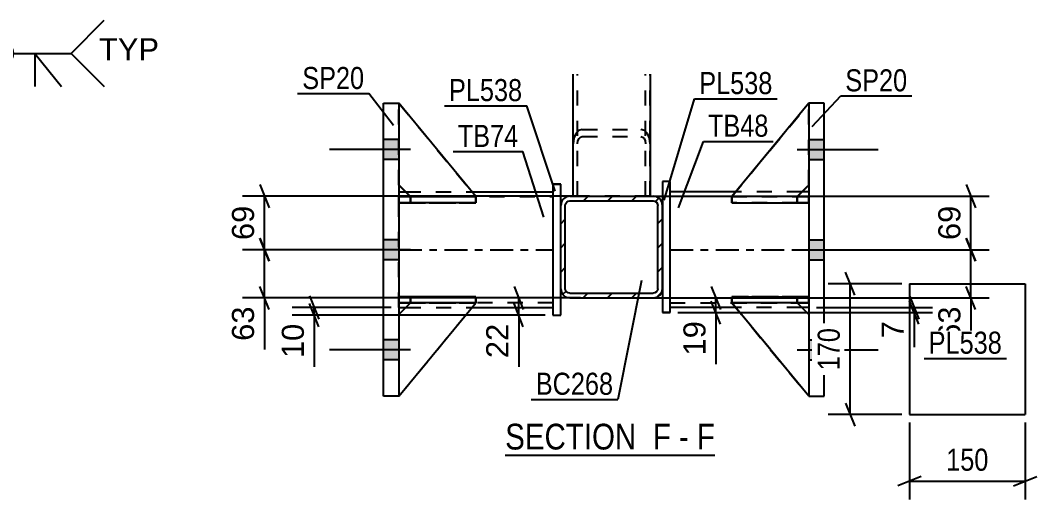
# Model space of a CAD drawing. Header units: millimetres. Extents: x 0 to 841, y 0 to 594.
# Drawn here: x 218.7 to 350.5, y 115.6 to 177.8 of the extents above; entities that cross this region are included whole.
import ezdxf

# ---------------------------------------------------------------- set-up
doc = ezdxf.new("R2010")
doc.units = ezdxf.units.MM
doc.linetypes.add('DXK_LINE_DOT2', pattern=[3.9198, 1.9599, -1.9599])
doc.linetypes.add('DXK_LINE_DOT3', pattern=[5.9187, 2.979, -0.9799, 0.9799, -0.9799])
doc.styles.add('Arial', font='ARIAL.TTF', dxfattribs={"height": 0.2})
doc.styles.add('Arial Narrow', font='ARIALN.TTF', dxfattribs={"height": 0.2})

# ---------------------------------------------------------------- blocks, each defined once
blk = doc.blocks.new('Unknown-317913800-15 - 5461')
at = {"color": 6, "linetype": 'Continuous'}
blk.add_line((281.59, 121.4), (308.81, 121.4), dxfattribs=at)
at = {"color": 0, "linetype": 'Continuous'}
for points in [[(299.7, 122.15), (299.7, 125.65), (281.59, 125.65), (281.59, 122.15)], [(303.09, 122.15), (303.09, 125.65), (300.75, 125.65), (300.75, 122.15)], [(305.42, 122.15), (305.42, 125.65), (304.14, 125.65), (304.14, 122.15)], [(308.81, 122.15), (308.81, 125.65), (306.47, 125.65), (306.47, 122.15)]]:
    blk.add_wipeout(points, dxfattribs=at)
at = {"color": 7, "linetype": 'Continuous', "style": 'Arial Narrow'}
for s, p in [('SECTION ', (281.59, 122.15)), ('F', (300.75, 122.15)), ('F', (306.47, 122.15)), ('-', (304.14, 122.15))]:
    blk.add_text(s, height=3.34, dxfattribs=at).set_placement(p)
blk = doc.blocks.new('Part-317913800-5653 - 5461')
at = {"color": 2, "linetype": 'Continuous'}
for p, q in [((311, 154.98), (310.99, 154.98)), ((310.99, 154.98), (310.99, 154.18)), ((320.99, 154.98), (312.24, 154.98)), ((320.99, 154.98), (320.99, 154.98)), ((320.99, 154.98), (320.99, 154.18)), ((310.99, 154.18), (320.99, 154.18))]:
    blk.add_line(p, q, dxfattribs=at)
at = {"color": 7, "linetype": 'DXK_LINE_DOT2'}
for p, q in [((312.24, 154.98), (311, 154.98)), ((319.49, 154.98), (311, 154.98)), ((319.49, 154.98), (320.99, 154.98)), ((319.49, 154.98), (319.49, 154.18)), ((320.99, 154.98), (320.99, 154.98)), ((310.99, 154.18), (319.49, 154.18)), ((319.49, 154.18), (320.99, 154.18))]:
    blk.add_line(p, q, dxfattribs=at)
blk = doc.blocks.new('Part-317913800-5508 - 5461')
at = {"color": 2, "linetype": 'Continuous'}
for p, q in [((302.99, 156.92), (301.99, 156.92)), ((301.99, 156.92), (301.99, 139.92)), ((302.99, 139.92), (302.99, 156.92)), ((301.99, 139.92), (302.99, 139.92))]:
    blk.add_line(p, q, dxfattribs=at)
at = {"color": 7, "linetype": 'DXK_LINE_DOT2'}
for p, q in [((302.99, 156.92), (301.99, 156.92)), ((302.99, 139.92), (301.99, 139.92))]:
    blk.add_line(p, q, dxfattribs=at)
blk = doc.blocks.new('Part-317913800-5493 - 5461')
at = {"color": 2, "linetype": 'Continuous'}
for p, q in [((267.79, 141.18), (267.79, 141.98)), ((277.79, 141.98), (267.79, 141.98)), ((277.79, 141.18), (267.79, 141.18)), ((267.79, 141.18), (267.79, 141.18)), ((277.79, 141.18), (277.79, 141.98))]:
    blk.add_line(p, q, dxfattribs=at)
at = {"color": 7, "linetype": 'DXK_LINE_DOT2'}
for p, q in [((269.29, 141.98), (267.79, 141.98)), ((267.79, 141.18), (269.29, 141.18)), ((269.29, 141.18), (269.29, 141.98)), ((277.79, 141.98), (269.29, 141.98)), ((269.29, 141.18), (277.79, 141.18))]:
    blk.add_line(p, q, dxfattribs=at)
blk = doc.blocks.new('Part-317913800-5494 - 5461')
at = {"color": 7, "linetype": 'DXK_LINE_DOT2'}
for p, q in [((267.79, 154.98), (269.29, 154.98)), ((277.56, 154.98), (267.79, 154.98)), ((267.79, 154.98), (267.79, 154.98)), ((267.79, 154.98), (267.79, 154.18)), ((267.79, 154.98), (267.79, 154.18)), ((269.29, 154.98), (277.79, 154.98)), ((269.29, 154.98), (269.29, 154.18)), ((277.79, 154.98), (277.79, 154.18)), ((269.29, 154.18), (267.79, 154.18)), ((267.79, 154.18), (277.79, 154.18)), ((267.79, 154.18), (267.79, 154.18)), ((277.79, 154.18), (269.29, 154.18))]:
    blk.add_line(p, q, dxfattribs=at)
blk = doc.blocks.new('Part-317913800-5495 - 5461')
at = {"color": 7, "linetype": 'DXK_LINE_DOT2'}
for p, q in [((267.79, 141.98), (269.29, 141.98)), ((277.79, 141.98), (267.79, 141.98)), ((267.79, 141.98), (267.79, 141.98)), ((267.79, 141.98), (267.79, 141.18)), ((267.79, 141.98), (267.79, 141.18)), ((269.29, 141.18), (267.79, 141.18)), ((267.79, 141.18), (277.79, 141.18)), ((267.79, 141.18), (267.79, 141.18)), ((269.29, 141.98), (277.79, 141.98)), ((269.29, 141.98), (269.29, 141.18)), ((277.79, 141.18), (269.29, 141.18)), ((277.79, 141.98), (277.79, 141.18))]:
    blk.add_line(p, q, dxfattribs=at)
blk = doc.blocks.new('Part-317913800-5496 - 5461')
at = {"color": 7, "linetype": 'DXK_LINE_DOT2'}
for p, q in [((267.79, 156.47), (267.79, 167.08)), ((267.79, 167.08), (277.79, 154.97)), ((267.79, 167.08), (277.79, 154.97)), ((269.29, 154.97), (267.79, 156.47)), ((269.29, 154.97), (267.79, 156.47)), ((277.79, 154.97), (269.29, 154.97)), ((269.29, 154.97), (269.29, 154.97)), ((269.29, 154.97), (277.79, 154.97)), ((277.79, 154.97), (277.79, 154.97))]:
    blk.add_line(p, q, dxfattribs=at)
blk = doc.blocks.new('Part-317913800-5497 - 5461')
at = {"color": 2, "linetype": 'Continuous'}
for p, q in [((267.79, 167.08), (267.79, 167.08)), ((267.79, 167.08), (267.79, 167.08)), ((277.79, 154.97), (267.79, 167.08)), ((269.28, 154.98), (267.79, 156.47)), ((276.54, 154.97), (277.79, 154.97)), ((277.79, 154.97), (277.79, 154.97))]:
    blk.add_line(p, q, dxfattribs=at)
at = {"color": 7, "linetype": 'DXK_LINE_DOT2'}
for p, q in [((267.79, 156.47), (267.79, 167.08)), ((267.79, 167.08), (277.79, 154.97)), ((269.29, 154.97), (267.79, 156.47)), ((269.29, 154.97), (269.28, 154.98)), ((277.79, 154.97), (269.29, 154.97)), ((269.29, 154.97), (269.29, 154.97)), ((269.29, 154.97), (276.54, 154.97))]:
    blk.add_line(p, q, dxfattribs=at)
blk = doc.blocks.new('Part-317913800-5647 - 5461')
at = {"color": 2, "linetype": 'Continuous'}
for p, q in [((269.29, 141.17), (267.79, 139.67)), ((267.79, 129.08), (277.79, 141.17)), ((277.79, 141.17), (269.29, 141.17)), ((269.29, 141.17), (269.29, 141.17)), ((277.79, 141.17), (277.79, 141.17))]:
    blk.add_line(p, q, dxfattribs=at)
at = {"color": 7, "linetype": 'DXK_LINE_DOT2'}
for p, q in [((267.79, 139.67), (269.29, 141.17)), ((267.79, 129.08), (277.79, 141.17)), ((269.29, 141.17), (277.79, 141.17)), ((267.79, 139.67), (267.79, 129.08))]:
    blk.add_line(p, q, dxfattribs=at)
blk = doc.blocks.new('Part-317913800-5514 - 5461')
at = {"color": 7, "linetype": 'DXK_LINE_DOT2'}
for p, q in [((310.99, 141.18), (310.99, 141.98)), ((310.99, 141.98), (319.49, 141.98)), ((320.99, 141.98), (310.99, 141.98)), ((319.49, 141.18), (310.99, 141.18)), ((310.99, 141.18), (320.99, 141.18)), ((319.49, 141.18), (319.49, 141.98)), ((319.49, 141.98), (320.99, 141.98)), ((320.99, 141.18), (319.49, 141.18)), ((320.99, 141.18), (320.99, 141.98)), ((320.99, 141.18), (320.99, 141.98)), ((320.99, 141.98), (320.99, 141.98)), ((320.99, 141.18), (320.99, 141.18))]:
    blk.add_line(p, q, dxfattribs=at)
blk = doc.blocks.new('Part-317913800-5519 - 5461')
at = {"color": 2, "linetype": 'Continuous'}
for p, q in [((290.39, 155.02), (290.39, 170.86)), ((300.39, 170.86), (300.39, 155.02))]:
    blk.add_line(p, q, dxfattribs=at)
at = {"color": 7, "linetype": 'DXK_LINE_DOT2'}
for p, q in [((290.99, 155.02), (290.99, 170.86)), ((299.79, 155.02), (299.79, 170.86)), ((290.39, 155.02), (300.39, 155.02)), ((300.39, 155.02), (290.39, 155.02)), ((290.39, 155.02), (290.39, 155.02)), ((300.39, 155.02), (300.39, 155.02))]:
    blk.add_line(p, q, dxfattribs=at)
blk = doc.blocks.new('Part-317913800-5520 - 5461')
at = {"color": 7, "linetype": 'DXK_LINE_DOT2'}
for p, q in [((290.39, 155.02), (290.39, 170.86)), ((290.99, 155.02), (290.99, 170.86)), ((299.79, 155.02), (299.79, 170.86)), ((300.39, 155.02), (300.39, 170.86)), ((291.13, 163.55), (290.74, 163.15)), ((291.59, 163.69), (291.13, 163.55)), ((291.59, 163.69), (299.19, 163.69)), ((299.65, 163.55), (299.19, 163.69)), ((300.04, 163.15), (299.65, 163.55)), ((290.48, 162.55), (290.39, 161.83)), ((290.74, 163.15), (290.48, 162.55)), ((291.03, 162.19), (291.17, 162.49)), ((291.17, 162.49), (291.36, 162.69)), ((291.36, 162.69), (291.59, 162.76)), ((291.59, 162.76), (299.19, 162.76)), ((299.19, 162.76), (299.42, 162.69)), ((299.42, 162.69), (299.61, 162.49)), ((299.61, 162.49), (299.74, 162.19)), ((300.3, 162.55), (300.04, 163.15)), ((300.39, 161.83), (300.3, 162.55)), ((290.99, 161.83), (291.03, 162.19)), ((299.74, 162.19), (299.79, 161.83)), ((290.39, 155.02), (300.39, 155.02))]:
    blk.add_line(p, q, dxfattribs=at)
blk = doc.blocks.new('Part-317913800-5527 - 5461')
at = {"color": 7, "linetype": 'DXK_LINE_DOT2'}
for p, q in [((320.99, 167.08), (310.99, 154.97)), ((310.99, 154.97), (320.99, 167.08)), ((320.99, 156.47), (320.99, 167.08)), ((319.49, 154.97), (320.99, 156.47)), ((319.49, 154.97), (320.99, 156.47)), ((310.99, 154.97), (319.49, 154.97)), ((310.99, 154.97), (310.99, 154.97)), ((319.49, 154.97), (310.99, 154.97)), ((319.49, 154.97), (319.49, 154.97))]:
    blk.add_line(p, q, dxfattribs=at)
blk = doc.blocks.new('Part-317913800-5528 - 5461')
at = {"color": 2, "linetype": 'Continuous'}
for p, q in [((320.99, 167.08), (310.99, 154.97)), ((320.99, 167.08), (320.99, 167.08)), ((320.99, 167.08), (320.99, 167.08)), ((319.5, 154.98), (320.99, 156.47)), ((312.24, 154.97), (310.99, 154.97)), ((310.99, 154.97), (310.99, 154.97))]:
    blk.add_line(p, q, dxfattribs=at)
at = {"color": 7, "linetype": 'DXK_LINE_DOT2'}
for p, q in [((320.99, 167.08), (310.99, 154.97)), ((320.99, 156.47), (320.99, 167.08)), ((319.49, 154.97), (320.99, 156.47)), ((319.49, 154.97), (310.99, 154.97)), ((319.49, 154.97), (312.24, 154.97)), ((319.49, 154.97), (319.5, 154.98)), ((319.49, 154.97), (319.49, 154.97))]:
    blk.add_line(p, q, dxfattribs=at)
blk = doc.blocks.new('Part-317913800-5529 - 5461')
at = {"color": 7, "linetype": 'DXK_LINE_DOT2'}
for p, q in [((310.99, 141.17), (319.49, 141.17)), ((320.99, 129.08), (310.99, 141.17)), ((310.99, 141.17), (310.99, 141.17)), ((319.49, 141.17), (310.99, 141.17)), ((310.99, 141.17), (320.99, 129.08)), ((319.49, 141.17), (320.99, 139.67)), ((319.49, 141.17), (319.49, 141.17)), ((320.99, 139.67), (319.49, 141.17)), ((320.99, 139.67), (320.99, 129.08))]:
    blk.add_line(p, q, dxfattribs=at)
blk = doc.blocks.new('Part-317913800-5530 - 5461')
at = {"color": 2, "linetype": 'Continuous'}
for p, q in [((310.99, 141.17), (310.99, 141.17)), ((319.49, 141.17), (310.99, 141.17)), ((320.99, 129.08), (310.99, 141.17)), ((319.49, 141.17), (319.49, 141.17)), ((319.49, 141.17), (320.99, 139.67))]:
    blk.add_line(p, q, dxfattribs=at)
at = {"color": 7, "linetype": 'DXK_LINE_DOT2'}
for p, q in [((310.99, 141.17), (319.49, 141.17)), ((320.99, 129.08), (310.99, 141.17)), ((319.49, 141.17), (320.99, 139.67)), ((320.99, 139.67), (320.99, 129.08))]:
    blk.add_line(p, q, dxfattribs=at)
blk = doc.blocks.new('Part-317913800-5535 - 5461')
at = {"color": 2, "linetype": 'Continuous'}
for p, q in [((311.49, 155.58), (302.99, 155.58)), ((320.99, 155.58), (320.1, 155.58)), ((311.48, 140.58), (302.99, 140.58)), ((320.99, 140.58), (320.08, 140.58))]:
    blk.add_line(p, q, dxfattribs=at)
at = {"color": 7, "linetype": 'DXK_LINE_DOT2'}
for p, q in [((302.99, 140.58), (302.99, 155.58)), ((320.99, 154.98), (302.99, 154.98)), ((320.1, 155.58), (311.49, 155.58)), ((320.99, 155.58), (320.99, 140.58)), ((302.99, 141.18), (320.99, 141.18)), ((320.08, 140.58), (311.48, 140.58))]:
    blk.add_line(p, q, dxfattribs=at)
at = {"color": 7, "linetype": 'DXK_LINE_DOT3'}
blk.add_line((302.99, 148.08), (320.99, 148.08), dxfattribs=at)
blk = doc.blocks.new('Part-317913800-5536 - 5461')
at = {"color": 2, "linetype": 'Continuous'}
for p, q in [((267.79, 154.18), (267.79, 154.98)), ((267.79, 154.98), (276.54, 154.98)), ((277.79, 154.98), (277.78, 154.98)), ((277.79, 154.18), (277.79, 154.98)), ((277.79, 154.18), (267.79, 154.18)), ((267.79, 154.18), (267.79, 154.18))]:
    blk.add_line(p, q, dxfattribs=at)
at = {"color": 7, "linetype": 'DXK_LINE_DOT2'}
for p, q in [((269.29, 154.98), (267.79, 154.98)), ((269.29, 154.18), (269.29, 154.98)), ((269.29, 154.98), (277.78, 154.98)), ((267.79, 154.18), (269.29, 154.18)), ((269.29, 154.18), (277.79, 154.18))]:
    blk.add_line(p, q, dxfattribs=at)
blk = doc.blocks.new('Bolt-317913800-5544 - 5461')
at = {"linetype": 'Continuous'}
for points in [[(267.79, 159.78), (267.79, 162.38), (265.79, 162.38), (265.79, 159.78)], [(267.79, 159.78), (267.79, 162.38), (265.79, 162.38), (265.79, 159.78)], [(267.79, 159.78), (267.79, 162.38), (265.79, 162.38), (265.79, 159.78)], [(267.79, 146.78), (267.79, 149.38), (265.79, 149.38), (265.79, 146.78)], [(267.79, 146.78), (267.79, 149.38), (265.79, 149.38), (265.79, 146.78)], [(267.79, 133.78), (267.79, 136.38), (265.79, 136.38), (265.79, 133.78)], [(267.79, 133.78), (267.79, 136.38), (265.79, 136.38), (265.79, 133.78)], [(267.79, 133.78), (267.79, 136.38), (265.79, 136.38), (265.79, 133.78)]]:
    blk.add_hatch(color=1, dxfattribs=at).paths.add_polyline_path(points)
at = {"color": 1, "linetype": 'Continuous'}
for p, q in [((267.79, 162.38), (265.79, 162.38)), ((267.79, 162.38), (265.79, 162.38)), ((267.79, 162.38), (265.79, 162.38)), ((269.29, 161.08), (258.79, 161.08)), ((269.29, 161.08), (258.79, 161.08)), ((269.29, 161.08), (258.79, 161.08)), ((267.79, 159.78), (265.79, 159.78)), ((267.79, 159.78), (265.79, 159.78)), ((267.79, 159.78), (265.79, 159.78)), ((267.79, 149.38), (265.79, 149.38)), ((267.79, 149.38), (265.79, 149.38)), ((269.29, 148.08), (258.79, 148.08)), ((269.29, 148.08), (258.79, 148.08)), ((267.79, 146.78), (265.79, 146.78)), ((267.79, 146.78), (265.79, 146.78)), ((267.79, 136.38), (265.79, 136.38)), ((267.79, 136.38), (265.79, 136.38)), ((267.79, 136.38), (265.79, 136.38)), ((269.29, 135.08), (258.79, 135.08)), ((269.29, 135.08), (258.79, 135.08)), ((269.29, 135.08), (258.79, 135.08)), ((267.79, 133.78), (265.79, 133.78)), ((267.79, 133.78), (265.79, 133.78)), ((267.79, 133.78), (265.79, 133.78))]:
    blk.add_line(p, q, dxfattribs=at)
blk = doc.blocks.new('Bolt-317913800-5545 - 5461')
at = {"linetype": 'Continuous'}
for points in [[(322.99, 159.78), (322.99, 162.38), (320.99, 162.38), (320.99, 159.78)], [(322.99, 159.78), (322.99, 162.38), (320.99, 162.38), (320.99, 159.78)], [(322.99, 159.78), (322.99, 162.38), (320.99, 162.38), (320.99, 159.78)], [(322.99, 146.78), (322.99, 149.38), (320.99, 149.38), (320.99, 146.78)], [(322.99, 146.78), (322.99, 149.38), (320.99, 149.38), (320.99, 146.78)], [(322.99, 133.78), (322.99, 136.38), (320.99, 136.38), (320.99, 133.78)], [(322.99, 133.78), (322.99, 136.38), (320.99, 136.38), (320.99, 133.78)], [(322.99, 133.78), (322.99, 136.38), (320.99, 136.38), (320.99, 133.78)]]:
    blk.add_hatch(color=1, dxfattribs=at).paths.add_polyline_path(points)
at = {"color": 1, "linetype": 'Continuous'}
for p, q in [((320.99, 162.38), (322.99, 162.38)), ((320.99, 162.38), (322.99, 162.38)), ((320.99, 162.38), (322.99, 162.38)), ((319.49, 161.08), (329.99, 161.08)), ((319.49, 161.08), (329.99, 161.08)), ((319.49, 161.08), (329.99, 161.08)), ((320.99, 159.78), (322.99, 159.78)), ((320.99, 159.78), (322.99, 159.78)), ((320.99, 159.78), (322.99, 159.78)), ((320.99, 149.38), (322.99, 149.38)), ((320.99, 149.38), (322.99, 149.38)), ((319.49, 148.08), (329.99, 148.08)), ((319.49, 148.08), (329.99, 148.08)), ((320.99, 146.78), (322.99, 146.78)), ((320.99, 146.78), (322.99, 146.78)), ((320.99, 136.38), (322.99, 136.38)), ((320.99, 136.38), (322.99, 136.38)), ((320.99, 136.38), (322.99, 136.38)), ((319.49, 135.08), (329.99, 135.08)), ((319.49, 135.08), (329.99, 135.08)), ((319.49, 135.08), (329.99, 135.08)), ((320.99, 133.78), (322.99, 133.78)), ((320.99, 133.78), (322.99, 133.78)), ((320.99, 133.78), (322.99, 133.78))]:
    blk.add_line(p, q, dxfattribs=at)
blk = doc.blocks.new('Part-317913800-5562 - 5461')
at = {"color": 2, "linetype": 'Continuous'}
for p, q in [((288.79, 156.58), (287.79, 156.58)), ((287.79, 156.58), (287.79, 139.58)), ((288.79, 153.82), (288.79, 156.58)), ((288.79, 139.58), (288.79, 143.02)), ((287.79, 139.58), (288.79, 139.58))]:
    blk.add_line(p, q, dxfattribs=at)
at = {"color": 7, "linetype": 'DXK_LINE_DOT2'}
for p, q in [((287.79, 156.58), (288.79, 156.58)), ((288.79, 143.02), (288.79, 153.82)), ((287.79, 139.58), (288.79, 139.58))]:
    blk.add_line(p, q, dxfattribs=at)
blk = doc.blocks.new('Part-317913800-5567 - 5461')
at = {"linetype": 'Continuous'}
h = blk.add_hatch(dxfattribs=at)
h.set_pattern_fill('', scale=0.7, style=0, pattern_type=0)
h.set_pattern_definition([(45, (301.2485, 141.9112), (-1.57154, 1.57154), [])])
h.paths.add_polyline_path([(300.79, 141.82), (301.25, 141.91), (301.64, 142.17), (301.9, 142.56), (301.99, 143.02), (301.99, 153.82), (301.9, 154.28), (301.64, 154.67), (301.25, 154.93), (300.79, 155.02), (289.99, 155.02), (289.53, 154.93), (289.14, 154.67), (288.88, 154.28), (288.79, 153.82), (288.79, 143.02), (288.88, 142.56), (289.14, 142.17), (289.53, 141.91), (289.99, 141.82)])
h.paths.add_polyline_path([(289.99, 142.42), (289.76, 142.47), (289.57, 142.6), (289.43, 142.79), (289.39, 143.02), (289.39, 153.82), (289.43, 154.05), (289.57, 154.24), (289.76, 154.37), (289.99, 154.42), (300.79, 154.42), (301.02, 154.37), (301.21, 154.24), (301.34, 154.05), (301.39, 153.82), (301.39, 143.02), (301.34, 142.79), (301.21, 142.6), (301.02, 142.47), (300.79, 142.42)])
at = {"color": 2, "linetype": 'Continuous'}
for p, q in [((289.99, 155.02), (289.53, 154.93)), ((289.57, 154.24), (289.76, 154.37)), ((289.76, 154.37), (289.99, 154.42)), ((289.99, 155.02), (289.99, 155.02)), ((289.99, 155.02), (300.79, 155.02)), ((289.99, 154.42), (289.99, 154.42)), ((289.99, 154.42), (300.79, 154.42)), ((300.79, 155.02), (300.79, 155.02)), ((301.25, 154.93), (300.79, 155.02)), ((300.79, 154.42), (300.79, 154.42)), ((300.79, 154.42), (301.02, 154.37)), ((301.02, 154.37), (301.21, 154.24)), ((288.88, 154.28), (288.79, 153.82)), ((288.79, 153.82), (288.79, 153.82)), ((288.79, 143.02), (288.79, 153.82)), ((289.39, 153.82), (289.43, 154.05)), ((289.39, 153.82), (289.39, 153.82)), ((289.39, 143.02), (289.39, 153.82)), ((289.43, 154.05), (289.57, 154.24)), ((301.21, 154.24), (301.34, 154.05)), ((301.34, 154.05), (301.39, 153.82)), ((301.39, 153.82), (301.39, 153.82)), ((301.39, 143.02), (301.39, 153.82)), ((301.99, 153.82), (301.9, 154.28)), ((301.99, 153.82), (301.99, 153.82)), ((301.99, 143.02), (301.99, 153.82)), ((288.79, 143.02), (288.79, 143.02)), ((288.79, 143.02), (288.88, 142.56)), ((289.39, 143.02), (289.39, 143.02)), ((289.43, 142.79), (289.39, 143.02)), ((289.57, 142.6), (289.43, 142.79)), ((289.76, 142.47), (289.57, 142.6)), ((289.99, 142.42), (289.76, 142.47)), ((289.99, 142.42), (289.99, 142.42)), ((289.99, 142.42), (300.79, 142.42)), ((301.02, 142.47), (300.79, 142.42)), ((300.79, 142.42), (300.79, 142.42)), ((301.21, 142.6), (301.02, 142.47)), ((301.34, 142.79), (301.21, 142.6)), ((301.39, 143.02), (301.34, 142.79)), ((301.39, 143.02), (301.39, 143.02)), ((301.9, 142.56), (301.99, 143.02)), ((301.99, 143.02), (301.99, 143.02)), ((289.53, 141.91), (289.99, 141.82)), ((289.99, 141.82), (289.99, 141.82)), ((289.99, 141.82), (300.79, 141.82)), ((300.79, 141.82), (301.25, 141.91)), ((300.79, 141.82), (300.79, 141.82))]:
    blk.add_line(p, q, dxfattribs=at)
for centre, start, end in [((289.99, 153.82), 112.5, 157.5), ((300.79, 153.82), 22.5, 67.5), ((289.99, 143.02), 202.5, 247.5), ((300.79, 143.02), 292.5, 337.5)]:
    blk.add_arc(centre, 1.2, start, end, dxfattribs=at)
blk = doc.blocks.new('Part-317913800-5628 - 5461')
at = {"color": 2, "linetype": 'Continuous'}
for p, q in [((265.79, 129.08), (265.79, 167.08)), ((265.79, 167.08), (267.79, 167.08)), ((267.79, 167.08), (267.79, 129.08)), ((267.79, 129.08), (265.79, 129.08))]:
    blk.add_line(p, q, dxfattribs=at)
blk = doc.blocks.new('Part-317913800-5633 - 5461')
at = {"color": 2, "linetype": 'Continuous'}
for p, q in [((320.99, 167.08), (320.99, 129.08)), ((322.99, 167.08), (320.99, 167.08)), ((322.99, 129.08), (322.99, 167.08)), ((320.99, 129.08), (322.99, 129.08))]:
    blk.add_line(p, q, dxfattribs=at)
blk = doc.blocks.new('Part-317913800-5634 - 5461')
at = {"color": 7, "linetype": 'DXK_LINE_DOT2'}
for p, q in [((269.29, 141.17), (267.79, 139.67)), ((267.79, 129.08), (277.79, 141.17)), ((267.79, 139.67), (269.29, 141.17)), ((267.79, 129.08), (277.79, 141.17)), ((277.79, 141.17), (269.29, 141.17)), ((269.29, 141.17), (269.29, 141.17)), ((269.29, 141.17), (277.79, 141.17)), ((277.79, 141.17), (277.79, 141.17)), ((267.79, 139.67), (267.79, 129.08))]:
    blk.add_line(p, q, dxfattribs=at)
blk = doc.blocks.new('Part-317913800-5652 - 5461')
at = {"color": 2, "linetype": 'Continuous'}
for p, q in [((267.79, 155.58), (268.68, 155.58)), ((277.29, 155.58), (287.79, 155.58)), ((267.79, 140.58), (268.7, 140.58)), ((277.3, 140.58), (287.79, 140.58))]:
    blk.add_line(p, q, dxfattribs=at)
at = {"color": 7, "linetype": 'DXK_LINE_DOT2'}
for p, q in [((267.79, 140.58), (267.79, 155.58)), ((267.79, 154.98), (287.79, 154.98)), ((268.68, 155.58), (277.29, 155.58)), ((287.79, 155.58), (287.79, 140.58)), ((287.79, 141.18), (267.79, 141.18)), ((268.7, 140.58), (277.3, 140.58))]:
    blk.add_line(p, q, dxfattribs=at)
at = {"color": 7, "linetype": 'DXK_LINE_DOT3'}
blk.add_line((267.79, 148.08), (287.79, 148.08), dxfattribs=at)
blk = doc.blocks.new('Part-317913800-5654 - 5461')
at = {"color": 2, "linetype": 'Continuous'}
for p, q in [((310.99, 141.98), (320.99, 141.98)), ((310.99, 141.98), (310.99, 141.18)), ((320.99, 141.18), (310.99, 141.18)), ((320.99, 141.98), (320.99, 141.98)), ((320.99, 141.18), (320.99, 141.98))]:
    blk.add_line(p, q, dxfattribs=at)
at = {"color": 7, "linetype": 'DXK_LINE_DOT2'}
for p, q in [((319.49, 141.98), (310.99, 141.98)), ((310.99, 141.18), (319.49, 141.18)), ((320.99, 141.98), (319.49, 141.98)), ((319.49, 141.98), (319.49, 141.18)), ((319.49, 141.18), (320.99, 141.18)), ((320.99, 141.98), (320.99, 141.98))]:
    blk.add_line(p, q, dxfattribs=at)
blk = doc.blocks.new('Part-317913800-5655 - 5461')
at = {"color": 7, "linetype": 'DXK_LINE_DOT2'}
for p, q in [((310.99, 154.18), (310.99, 154.98)), ((310.99, 154.98), (319.49, 154.98)), ((320.99, 154.98), (310.99, 154.98)), ((319.49, 154.18), (319.49, 154.98)), ((319.49, 154.98), (320.99, 154.98)), ((320.99, 154.18), (320.99, 154.98)), ((320.99, 154.18), (320.99, 154.98)), ((320.99, 154.98), (320.99, 154.98)), ((319.49, 154.18), (310.99, 154.18)), ((310.99, 154.18), (320.99, 154.18)), ((320.99, 154.18), (319.49, 154.18)), ((320.99, 154.18), (320.99, 154.18))]:
    blk.add_line(p, q, dxfattribs=at)
blk = doc.blocks.new('Part-317913800-6269 - 6265')
at = {"color": 2, "linetype": 'Continuous'}
for p, q in [((334.05, 143.67), (334.05, 126.67)), ((334.05, 143.67), (349.05, 143.67)), ((349.05, 143.67), (349.05, 126.67)), ((334.05, 126.67), (349.05, 126.67))]:
    blk.add_line(p, q, dxfattribs=at)
blk = doc.blocks.new('StraightDimension-317913800-5705 - 5461')
at = {"color": 7, "linetype": 'Continuous'}
for p, q in [((249.75, 156.52), (250.95, 153.52)), ((290.63, 155.02), (247.5, 155.02)), ((250.35, 148.08), (250.35, 155.02)), ((250.95, 146.58), (249.75, 149.58)), ((264.79, 148.08), (247.5, 148.08))]:
    blk.add_line(p, q, dxfattribs=at)
at = {"color": 0}
blk.add_wipeout([(249.6, 154.37), (245.4, 154.37), (245.4, 148.73), (249.6, 148.73)], dxfattribs=at)
at = {"color": 3, "style": 'Arial'}
blk.add_text('69', height=2.865, rotation=90.0002, dxfattribs=at).set_placement((249, 149.33))
blk = doc.blocks.new('StraightDimension-317913800-5692 - 5461')
at = {"color": 7, "linetype": 'Continuous'}
for p, q in [((249.75, 149.58), (250.95, 146.58)), ((264.79, 148.08), (247.5, 148.08)), ((250.35, 141.82), (250.35, 148.08)), ((250.95, 140.32), (249.75, 143.32)), ((290.13, 141.82), (247.5, 141.82)), ((250.35, 141.82), (250.35, 135.12)), ((250.35, 141.82), (250.35, 135.12))]:
    blk.add_line(p, q, dxfattribs=at)
at = {"color": 0}
blk.add_wipeout([(249.6, 141.29), (245.4, 141.29), (245.4, 135.65), (249.6, 135.65)], dxfattribs=at)
at = {"color": 3, "style": 'Arial'}
blk.add_text('63', height=2.865, rotation=90.0002, dxfattribs=at).set_placement((249, 136.25))
blk = doc.blocks.new('StraightDimension-317913800-5753 - 5461')
at = {"color": 7, "linetype": 'Continuous'}
for p, q in [((308.33, 143.32), (309.53, 140.32)), ((300.41, 141.82), (311.33, 141.82)), ((309.53, 138.42), (308.33, 141.42)), ((308.93, 139.92), (308.93, 141.82)), ((303.99, 139.92), (311.33, 139.92)), ((308.93, 139.92), (308.93, 133.22)), ((308.93, 139.92), (308.93, 133.22))]:
    blk.add_line(p, q, dxfattribs=at)
at = {"color": 0}
blk.add_wipeout([(308.18, 139.39), (303.98, 139.39), (303.98, 133.75), (308.18, 133.75)], dxfattribs=at)
at = {"color": 3, "style": 'Arial'}
blk.add_text('19', height=2.865, rotation=90.0002, dxfattribs=at).set_placement((307.58, 134.35))
blk = doc.blocks.new('StraightDimension-317913800-5720 - 5461')
at = {"color": 7, "linetype": 'Continuous'}
for p, q in [((282.74, 143.32), (283.94, 140.32)), ((291.38, 141.82), (280.49, 141.82)), ((283.34, 139.58), (283.34, 141.82)), ((283.94, 138.08), (282.74, 141.08)), ((286.79, 139.58), (280.49, 139.58)), ((283.34, 139.58), (283.34, 132.88)), ((283.34, 139.58), (283.34, 132.88))]:
    blk.add_line(p, q, dxfattribs=at)
at = {"color": 0}
blk.add_wipeout([(282.59, 139.06), (278.39, 139.06), (278.39, 133.41), (282.59, 133.41)], dxfattribs=at)
at = {"color": 3, "style": 'Arial'}
blk.add_text('22', height=2.865, rotation=90.0002, dxfattribs=at).set_placement((281.99, 134.01))
blk = doc.blocks.new('StraightDimension-317913800-5664 - 5461')
at = {"color": 7, "linetype": 'Continuous'}
for p, q in [((341.4, 149.58), (342.6, 146.58)), ((323.99, 148.08), (344.4, 148.08)), ((342, 141.82), (342, 148.08)), ((342.6, 140.32), (341.4, 143.32)), ((301, 141.82), (344.4, 141.82)), ((342, 141.82), (342, 135.12)), ((342, 141.82), (342, 135.12))]:
    blk.add_line(p, q, dxfattribs=at)
at = {"color": 0}
blk.add_wipeout([(341.25, 141.29), (337.05, 141.29), (337.05, 135.65), (341.25, 135.65)], dxfattribs=at)
at = {"color": 3, "style": 'Arial'}
blk.add_text('63', height=2.865, rotation=90.0002, dxfattribs=at).set_placement((340.65, 136.25))
blk = doc.blocks.new('StraightDimension-317913800-5731 - 5461')
at = {"color": 7, "linetype": 'Continuous'}
for p, q in [((256.22, 142.08), (257.42, 139.08)), ((266.79, 140.58), (253.97, 140.58)), ((257.42, 138.08), (256.22, 141.08)), ((256.82, 139.58), (256.82, 140.58)), ((286.79, 139.58), (253.97, 139.58)), ((256.82, 139.58), (256.82, 132.88)), ((256.82, 139.58), (256.82, 132.88))]:
    blk.add_line(p, q, dxfattribs=at)
at = {"color": 0}
blk.add_wipeout([(256.07, 139.06), (251.87, 139.06), (251.87, 133.41), (256.07, 133.41)], dxfattribs=at)
at = {"color": 3, "style": 'Arial'}
blk.add_text('10', height=2.865, rotation=90.0002, dxfattribs=at).set_placement((255.47, 134.01))
blk = doc.blocks.new('StraightDimension-317913800-5677 - 5461')
at = {"color": 7, "linetype": 'Continuous'}
for p, q in [((341.4, 156.52), (342.6, 153.52)), ((300.08, 155.02), (344.4, 155.02)), ((342, 148.08), (342, 155.02)), ((342.6, 146.58), (341.4, 149.58)), ((323.99, 148.08), (344.4, 148.08))]:
    blk.add_line(p, q, dxfattribs=at)
at = {"color": 0}
blk.add_wipeout([(341.25, 154.37), (337.05, 154.37), (337.05, 148.73), (341.25, 148.73)], dxfattribs=at)
at = {"color": 3, "style": 'Arial'}
blk.add_text('69', height=2.865, rotation=90.0002, dxfattribs=at).set_placement((340.65, 149.33))
blk = doc.blocks.new('StraightDimension-317913800-5742 - 5461')
at = {"color": 7, "linetype": 'Continuous'}
for p, q in [((334.05, 142.08), (335.25, 139.08)), ((335.25, 138.42), (334.05, 141.42)), ((303.99, 139.92), (337.05, 139.92)), ((321.99, 140.58), (337.05, 140.58)), ((334.65, 139.92), (334.65, 140.58)), ((334.65, 139.92), (334.65, 135.44)), ((334.65, 139.92), (334.65, 135.44))]:
    blk.add_line(p, q, dxfattribs=at)
at = {"color": 0}
blk.add_wipeout([(333.9, 139.39), (329.7, 139.39), (329.7, 135.97), (333.9, 135.97)], dxfattribs=at)
at = {"color": 3, "style": 'Arial'}
blk.add_text('7', height=2.87, rotation=90.0002, dxfattribs=at).set_placement((333.3, 136.57))
blk = doc.blocks.new('StraightDimension-317913800-6271 - 6265')
at = {"color": 7, "linetype": 'Continuous'}
for p, q in [((326.95, 142.17), (325.75, 145.17)), ((333.05, 143.67), (323.5, 143.67)), ((326.35, 126.67), (326.35, 143.67)), ((325.75, 128.17), (326.95, 125.17)), ((333.05, 126.67), (323.5, 126.67))]:
    blk.add_line(p, q, dxfattribs=at)
at = {"color": 0}
blk.add_wipeout([(325.6, 138.51), (321.4, 138.51), (321.4, 131.83), (325.6, 131.83)], dxfattribs=at)
at = {"color": 3, "style": 'Arial Narrow'}
blk.add_text('170', height=2.863, rotation=90.0002, dxfattribs=at).set_placement((325, 132.43))
blk = doc.blocks.new('StraightDimension-317913800-6282 - 6265')
at = {"color": 7, "linetype": 'Continuous'}
for p, q in [((334.05, 125.67), (334.05, 115.64)), ((349.05, 125.67), (349.05, 115.64)), ((335.55, 118.64), (332.55, 117.44)), ((334.05, 118.04), (349.05, 118.04)), ((347.55, 117.44), (350.55, 118.64))]:
    blk.add_line(p, q, dxfattribs=at)
at = {"color": 0}
blk.add_wipeout([(344.89, 118.79), (344.89, 122.99), (338.21, 122.99), (338.21, 118.79)], dxfattribs=at)
at = {"color": 3, "style": 'Arial Narrow'}
blk.add_text('150', height=2.863, dxfattribs=at).set_placement((338.81, 119.39))
blk = doc.blocks.new('WeldMark-317913800-20632 - 20288')
at = {"linetype": 'Continuous'}
blk.add_hatch(color=30, dxfattribs=at).paths.add_polyline_path([(207.87, 158.5), (205.65, 156.34), (206.59, 159.29)])
at = {"color": 30, "linetype": 'Continuous'}
for p, q in [((205.65, 156.34), (216.29, 173.56)), ((216.29, 173.56), (225.29, 173.56))]:
    blk.add_line(p, q, dxfattribs=at)
at = {"color": 3, "linetype": 'Continuous'}
for q in [(224, 169.27), (220.57, 169.27)]:
    blk.add_line((220.57, 173.56), q, dxfattribs=at)
for start, end in [(90, 270), (270, 90)]:
    blk.add_arc((216.29, 173.56), 1.5, start, end, dxfattribs=at)
at = {"color": 0, "linetype": 'Continuous'}
blk.add_wipeout([(236.66, 172.66), (236.66, 175.66), (228.89, 175.66), (228.89, 172.66)], dxfattribs=at)
blk.add_wipeout([(236.66, 172.66), (236.66, 175.66), (228.89, 175.66), (228.89, 172.66)], dxfattribs=at)
at = {"color": 3, "linetype": 'Continuous'}
for q in [(229.57, 177.85), (229.57, 169.27)]:
    blk.add_line((225.29, 173.56), q, dxfattribs=at)
at = {"color": 3, "linetype": 'Continuous', "style": 'Arial'}
blk.add_text('TYP', height=2.865, dxfattribs=at).set_placement((228.89, 172.66))
blk = doc.blocks.new('Mark-317913800-5558 - 5461')
at = {"color": 0}
blk.add_wipeout([(283.81, 167.36), (283.81, 170.36), (274.3, 170.36), (274.3, 167.36)], dxfattribs=at)
blk.add_wipeout([(283.81, 167.36), (283.81, 170.36), (274.3, 170.36), (274.3, 167.36)], dxfattribs=at)
at = {"color": 30, "linetype": 'Continuous'}
for p in [(273.7, 166.76), (288.09, 155.67)]:
    blk.add_line(p, (284.41, 166.76), dxfattribs=at)
at = {"color": 3, "style": 'Arial Narrow'}
blk.add_text('PL538', height=2.863, dxfattribs=at).set_placement((274.3, 167.36))
blk = doc.blocks.new('Mark-317913800-5504 - 5461')
at = {"color": 0}
blk.add_wipeout([(316.27, 168.27), (316.27, 171.27), (306.77, 171.27), (306.77, 168.27)], dxfattribs=at)
blk.add_wipeout([(316.27, 168.27), (316.27, 171.27), (306.77, 171.27), (306.77, 168.27)], dxfattribs=at)
at = {"color": 30, "linetype": 'Continuous'}
for p, q in [((302.2, 154.52), (306.17, 167.67)), ((306.17, 167.67), (316.87, 167.67))]:
    blk.add_line(p, q, dxfattribs=at)
at = {"color": 3, "style": 'Arial Narrow'}
blk.add_text('PL538', height=2.863, dxfattribs=at).set_placement((306.77, 168.27))
blk = doc.blocks.new('Mark-317913800-5624 - 5461')
at = {"color": 0}
blk.add_wipeout([(263.3, 168.93), (263.3, 171.93), (255.26, 171.93), (255.26, 168.93)], dxfattribs=at)
blk.add_wipeout([(263.3, 168.93), (263.3, 171.93), (255.26, 171.93), (255.26, 168.93)], dxfattribs=at)
at = {"color": 30, "linetype": 'Continuous'}
for p in [(254.66, 168.33), (267.08, 164.18)]:
    blk.add_line(p, (263.9, 168.33), dxfattribs=at)
at = {"color": 3, "style": 'Arial Narrow'}
blk.add_text('SP20', height=2.863, dxfattribs=at).set_placement((255.26, 168.93))
blk = doc.blocks.new('Mark-317913800-5531 - 5461')
at = {"color": 0}
blk.add_wipeout([(315.75, 162.74), (315.75, 165.74), (307.9, 165.74), (307.9, 162.74)], dxfattribs=at)
blk.add_wipeout([(315.75, 162.74), (315.75, 165.74), (307.9, 165.74), (307.9, 162.74)], dxfattribs=at)
at = {"color": 30, "linetype": 'Continuous'}
for p, q in [((304.07, 153.51), (307.3, 162.14)), ((307.3, 162.14), (316.35, 162.14))]:
    blk.add_line(p, q, dxfattribs=at)
at = {"color": 3, "style": 'Arial Narrow'}
blk.add_text('TB48', height=2.863, dxfattribs=at).set_placement((307.9, 162.74))
blk = doc.blocks.new('Mark-317913800-5563 - 5461')
at = {"color": 0}
blk.add_wipeout([(295.61, 129.25), (295.61, 132.25), (285.56, 132.25), (285.56, 129.25)], dxfattribs=at)
blk.add_wipeout([(295.61, 129.25), (295.61, 132.25), (285.56, 132.25), (285.56, 129.25)], dxfattribs=at)
at = {"color": 30, "linetype": 'Continuous'}
for p in [(299.28, 144.09), (284.96, 128.65)]:
    blk.add_line(p, (296.21, 128.65), dxfattribs=at)
at = {"color": 3, "style": 'Arial Narrow'}
blk.add_text('BC268', height=2.863, dxfattribs=at).set_placement((285.56, 129.25))
blk = doc.blocks.new('Mark-317913800-5629 - 5461')
at = {"color": 0}
blk.add_wipeout([(333.76, 168.63), (333.76, 171.63), (325.72, 171.63), (325.72, 168.63)], dxfattribs=at)
blk.add_wipeout([(333.76, 168.63), (333.76, 171.63), (325.72, 171.63), (325.72, 168.63)], dxfattribs=at)
at = {"color": 30, "linetype": 'Continuous'}
for p, q in [((321.42, 164.05), (325.12, 168.03)), ((325.12, 168.03), (334.36, 168.03))]:
    blk.add_line(p, q, dxfattribs=at)
at = {"color": 3, "style": 'Arial Narrow'}
blk.add_text('SP20', height=2.863, dxfattribs=at).set_placement((325.72, 168.63))
blk = doc.blocks.new('Mark-317913800-5648 - 5461')
at = {"color": 0}
blk.add_wipeout([(283.3, 161.41), (283.3, 164.41), (275.44, 164.41), (275.44, 161.41)], dxfattribs=at)
blk.add_wipeout([(283.3, 161.41), (283.3, 164.41), (275.44, 164.41), (275.44, 161.41)], dxfattribs=at)
at = {"color": 30, "linetype": 'Continuous'}
for p in [(274.84, 160.81), (286.6, 152.31)]:
    blk.add_line(p, (283.9, 160.81), dxfattribs=at)
at = {"color": 3, "style": 'Arial Narrow'}
blk.add_text('TB74', height=2.863, dxfattribs=at).set_placement((275.44, 161.41))
blk = doc.blocks.new('Mark-317913800-6267 - 6265')
at = {"color": 0}
blk.add_wipeout([(346.04, 134.58), (346.04, 137.58), (336.54, 137.58), (336.54, 134.58)], dxfattribs=at)
blk.add_wipeout([(346.04, 134.58), (346.04, 137.58), (336.54, 137.58), (336.54, 134.58)], dxfattribs=at)
at = {"color": 30, "linetype": 'Continuous'}
blk.add_line((335.94, 133.98), (346.64, 133.98), dxfattribs=at)
at = {"color": 3, "style": 'Arial Narrow'}
blk.add_text('PL538', height=2.863, dxfattribs=at).set_placement((336.54, 134.58))

msp = doc.modelspace()

# ---------------------------------------------------------------- block references
for name in ['WeldMark-317913800-20632 - 20288', 'Part-317913800-5519 - 5461', 'Part-317913800-5520 - 5461', 'Part-317913800-5628 - 5461', 'Part-317913800-5496 - 5461', 'Part-317913800-5497 - 5461', 'Part-317913800-5527 - 5461', 'Part-317913800-5528 - 5461', 'Part-317913800-5633 - 5461', 'Bolt-317913800-5544 - 5461', 'Bolt-317913800-5545 - 5461', 'Part-317913800-5562 - 5461', 'Part-317913800-5508 - 5461', 'Part-317913800-5652 - 5461', 'Part-317913800-5494 - 5461', 'Part-317913800-5536 - 5461', 'Part-317913800-5567 - 5461', 'Part-317913800-5535 - 5461', 'Part-317913800-5653 - 5461', 'Part-317913800-5655 - 5461', 'Part-317913800-6269 - 6265', 'Part-317913800-5493 - 5461', 'Part-317913800-5495 - 5461', 'Part-317913800-5647 - 5461', 'Part-317913800-5634 - 5461', 'Part-317913800-5514 - 5461', 'Part-317913800-5654 - 5461', 'Part-317913800-5529 - 5461', 'Part-317913800-5530 - 5461', 'Unknown-317913800-15 - 5461']:
    msp.add_blockref(name, (0, 0))

# ---------------------------------------------------------------- next in the draw order: block references
for name in ['Mark-317913800-5624 - 5461', 'Mark-317913800-5629 - 5461', 'StraightDimension-317913800-5705 - 5461', 'StraightDimension-317913800-5753 - 5461']:
    msp.add_blockref(name, (0, 0))

# ---------------------------------------------------------------- next in the draw order: block references
for name in ['Mark-317913800-5558 - 5461', 'StraightDimension-317913800-5692 - 5461', 'StraightDimension-317913800-5664 - 5461']:
    msp.add_blockref(name, (0, 0))

# ---------------------------------------------------------------- next in the draw order: block references
for name in ['Mark-317913800-5648 - 5461', 'StraightDimension-317913800-5677 - 5461', 'StraightDimension-317913800-5720 - 5461', 'StraightDimension-317913800-5742 - 5461']:
    msp.add_blockref(name, (0, 0))

# ---------------------------------------------------------------- next in the draw order: block references
for name in ['Mark-317913800-5504 - 5461', 'StraightDimension-317913800-6271 - 6265', 'StraightDimension-317913800-5731 - 5461', 'Mark-317913800-6267 - 6265']:
    msp.add_blockref(name, (0, 0))

# ---------------------------------------------------------------- next in the draw order: block references
for name in ['Mark-317913800-5531 - 5461', 'Mark-317913800-5563 - 5461', 'StraightDimension-317913800-6282 - 6265']:
    msp.add_blockref(name, (0, 0))

doc.saveas('drawing.dxf')
